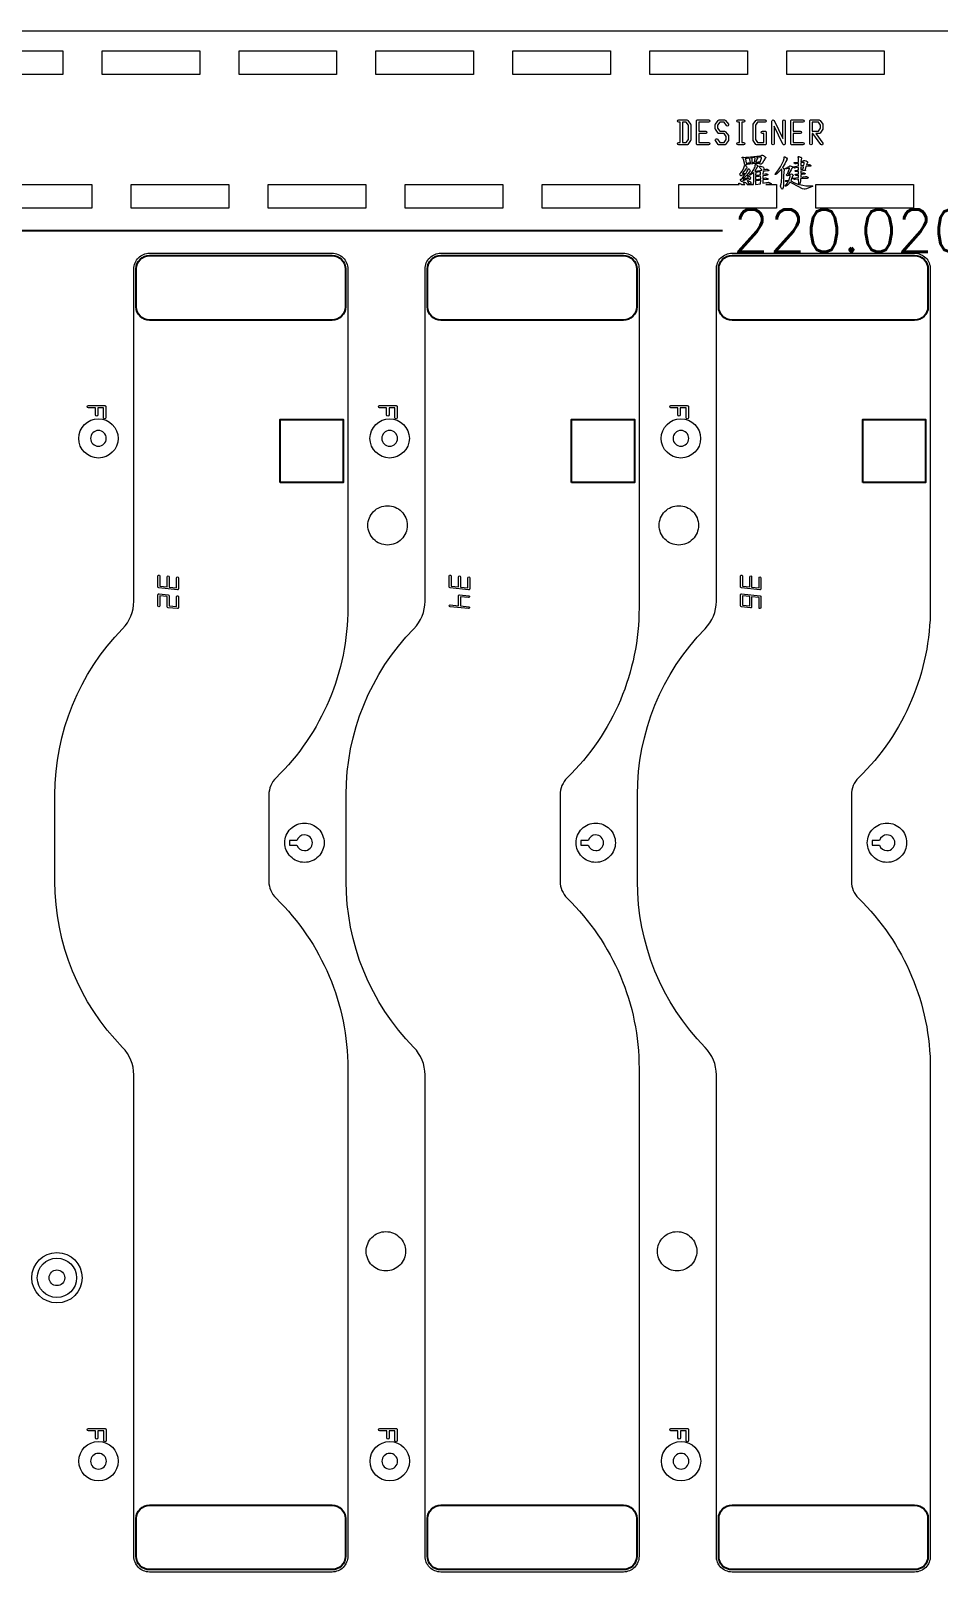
# Model space of a CAD drawing. Extents: x 2864 to 3941, y 2420 to 3182.
# Drawn here: x 3085.6 to 3143.3, y 2939.3 to 3038.5 of the extents above; entities that cross this region are included whole.
import ezdxf

# ---------------------------------------------------------------- set-up
doc = ezdxf.new("R2010")
doc.units = 0
doc.layers.get('0').update_dxf_attribs({"lineweight": 0})
doc.layers.get('Defpoints').update_dxf_attribs({"lineweight": 0})
doc.layers.add('barcodea-t_layer0', color=1, linetype='Continuous')
doc.layers.add('susa-t_layer1', color=2, linetype='Continuous')
doc.layers.add('尺寸線', color=3, linetype='Continuous', lineweight=0)
doc.styles.get("Standard").update_dxf_attribs({"font": 'SIMPLEX.SHX', "height": 2.7})
doc.dimstyles.get("Standard").update_dxf_attribs({"dimtxt": 6, "dimasz": 0.18, "dimexe": 0.18, "dimexo": 0.0625, "dimgap": 0.09, "dimtad": 0, "dimtih": 1, "dimtoh": 1, "dimdec": 4, "dimzin": 0, "dimdsep": 46, "dimtxsty": 'Standard', "dimcen": 0.09, "dimadec": 0, "dimazin": 0, "dimtfac": 1, "dimtdec": 4, "dimtofl": 0, "dimtmove": 0, "dimatfit": 3, "dimfxl": 0, "dimtolj": 1, "dimtzin": 0, "dimarcsym": 0})

# ---------------------------------------------------------------- blocks, each defined once
blk = doc.blocks.new('*D21')
at = {"layer": 'Defpoints', "color": 0, "linetype": 'Continuous'}
for p in [(3248.922, 3025.862), (3028.902, 3012.658), (3248.922, 3012.658)]:
    blk.add_point(p, dxfattribs=at)
at = {"layer": '尺寸線', "color": 0, "linetype": 'Continuous', "lineweight": -2}
for p, q in [((3028.902, 3012.721), (3028.902, 3026.042)), ((3029.082, 3025.862), (3129.565, 3025.862)), ((3248.742, 3025.862), (3148.259, 3025.862)), ((3248.922, 3012.721), (3248.922, 3026.042))]:
    blk.add_line(p, q, dxfattribs=at)
at = {"layer": '尺寸線', "color": 0, "linetype": 'Continuous'}
for points in [[(3029.082, 3025.892), (3029.082, 3025.832), (3028.902, 3025.862)], [(3248.742, 3025.832), (3248.742, 3025.892), (3248.922, 3025.862)]]:
    blk.add_solid(points, dxfattribs=at)
at = {"layer": '尺寸線', "color": 0, "linetype": 'Continuous', "insert": (3138.912, 3025.862), "char_height": 2.7, "attachment_point": 5}
blk.add_mtext('\\A1;220.0200', dxfattribs=at)

msp = doc.modelspace()

# ---------------------------------------------------------------- linework, layer by layer
for p, q in [((3126.95307, 3031.30876), (3126.77923, 3031.30876)), ((3130.72692, 3031.30876), (3130.55308, 3031.30876)), ((3131.66455, 3029.05585), (3131.65456, 3028.796))]:
    msp.add_line(p, q)
at = {"linetype": 'Continuous'}
for points in [[(3272.44397, 2667.78466), (3272.44397, 2699.54133, 0.044688), (3272.94397, 2699.94429), (3272.94397, 2705.12502, 0.044688), (3272.44397, 2705.52798), (3272.44397, 2761.78466), (3272.44397, 2847.54133, 0.044688), (3272.94397, 2847.94429), (3272.94397, 2853.12502, 0.044688), (3272.44397, 2853.52798), (3272.44397, 2939.28466), (3272.44397, 3022.54133, 0.044688), (3272.94397, 3022.94429), (3272.94397, 3028.12502, 0.044688), (3272.44397, 3028.52798), (3272.44397, 3033.28466, -0.414215), (3271.19397, 3034.53466, -0.414215), (3272.44397, 3035.78466), (3272.44397, 3038.53466), (3018.44397, 3038.53466)], [(3126.77923, 3031.30876, -1), (3126.77923, 3031.45876), (3126.87808, 3031.45876), (3126.87808, 3032.74916), (3126.77923, 3032.74916, -1), (3126.77923, 3032.89916), (3126.95307, 3032.89916), (3127.30076, 3032.89916, -0.241871), (3127.36172, 3032.86784), (3127.53512, 3032.62839, -0.159337), (3127.5496, 3032.58409), (3127.5496, 3031.62383, -0.159331), (3127.53512, 3031.57953), (3127.36172, 3031.34008, -0.241867), (3127.30076, 3031.30876), (3126.95307, 3031.30876)], [(3130.55308, 3031.30876, -1), (3130.55308, 3031.45876), (3130.65192, 3031.45876), (3130.65192, 3032.74916), (3130.55308, 3032.74916, -1), (3130.55308, 3032.89916), (3130.72692, 3032.89916), (3130.90076, 3032.89916, -1), (3130.90076, 3032.74916), (3130.80191, 3032.74916), (3130.80191, 3031.45876), (3130.90076, 3031.45876, -1), (3130.90076, 3031.30876), (3130.72692, 3031.30876)], [(3132.70423, 3031.38376), (3132.70423, 3032.82388, -0.798609), (3132.84677, 3032.85677), (3133.3996, 3031.71164)], [(3132.85423, 3032.49629), (3132.85423, 3031.38376, -1), (3132.70423, 3031.38376)], [(3133.3996, 3031.71164), (3133.3996, 3032.82416, -1), (3133.5496, 3032.82416), (3133.5496, 3031.38404, -0.798609), (3133.40705, 3031.35116), (3132.85423, 3032.49629)], [(3135.10423, 3031.38376), (3135.10423, 3032.10396), (3135.10423, 3032.82416, -0.414241), (3135.17923, 3032.89916), (3135.70075, 3032.89916, -0.241871), (3135.76172, 3032.86784), (3135.93512, 3032.62839, -0.159337), (3135.9496, 3032.58409), (3135.9496, 3032.34403, -0.159331), (3135.93512, 3032.29973), (3135.76172, 3032.06028, -0.241867), (3135.70075, 3032.02896), (3135.49998, 3032.02896)], [(3135.49998, 3032.02896), (3135.93534, 3031.42775, -1), (3135.81385, 3031.33977), (3135.31479, 3032.02896), (3135.25423, 3032.02896), (3135.25423, 3031.38376, -1), (3135.10423, 3031.38376)], [(3130.8043, 3030.49916), (3130.8043, 3030.51997), (3130.82025, 3030.53877, -0.127719), (3130.94015, 3030.51923, 0.030616), (3131.15687, 3030.53745), (3131.92821, 3030.61908), (3132.03387, 3030.64136, -0.049331), (3132.10695, 3030.64878, -0.140586), (3132.31761, 3030.51701), (3132.31761, 3030.48867), (3132.30399, 3030.4668), (3132.24615, 3030.41394), (3132.18151, 3030.32461), (3132.1611, 3030.27721), (3132.08457, 3030.12954), (3132.03013, 3030.09126), (3131.96084, 3030.09126), (3131.92728, 3030.1099), (3131.92728, 3030.13431), (3131.92881, 3030.13779)], [(3131.92881, 3030.13779, 0.041635), (3131.67112, 3030.12093), (3131.13127, 3030.07043), (3131.07545, 3030.07043), (3131.06689, 3030.07272, -0.222509), (3131.03718, 3030.02164), (3131.01852, 3030.02164), (3130.99859, 3030.03774), (3130.98862, 3030.05384, -0.190932), (3130.95627, 3030.143), (3130.89897, 3030.39158), (3130.88898, 3030.41162), (3130.88277, 3030.43233), (3130.85039, 3030.47042), (3130.82423, 3030.4878), (3130.81426, 3030.49248), (3130.8043, 3030.49916)], [(3131.36203, 3030.17739, -0.18991), (3131.33091, 3030.26125), (3131.29926, 3030.39562), (3131.29377, 3030.40646, 0.250889), (3131.25249, 3030.45016), (3131.24699, 3030.45377), (3131.24699, 3030.46539), (3131.03274, 3030.42751), (3131.01397, 3030.42751)], [(3131.42863, 3030.18481), (3131.51053, 3030.19395), (3131.58964, 3030.2079), (3131.61583, 3030.31915, 0.031275), (3131.63204, 3030.432), (3131.63204, 3030.45684), (3131.62272, 3030.50326), (3131.62322, 3030.50647)], [(3131.66079, 3030.22018), (3131.83498, 3030.24167, -0.159151), (3131.95901, 3030.20712), (3132.02245, 3030.41333), (3132.03605, 3030.47683), (3132.03605, 3030.50894), (3131.99876, 3030.52758), (3131.90622, 3030.52758), (3131.72375, 3030.51579)], [(3132.91212, 3029.43917), (3132.91212, 3029.44996), (3132.92432, 3029.46619), (3132.93652, 3029.47592), (3133.00158, 3029.5474), (3133.13174, 3029.71959), (3133.2558, 3029.91128), (3133.36358, 3030.1192), (3133.44288, 3030.30763), (3133.47338, 3030.44084), (3133.47338, 3030.52564), (3133.48876, 3030.54871), (3133.51782, 3030.54871, -0.069743), (3133.62892, 3030.48889), (3133.67849, 3030.43248), (3133.67849, 3030.39804), (3133.66305, 3030.37353), (3133.64761, 3030.35953), (3133.58964, 3030.25445), (3133.52013, 3030.11085), (3133.38222, 3029.87463, -0.064557), (3133.47617, 3029.74258), (3133.47617, 3029.71932), (3133.45448, 3029.5859), (3133.44634, 3029.33363), (3133.44634, 3029.13139), (3133.43764, 3028.67203), (3133.42272, 3028.60434), (3133.3983, 3028.53123), (3133.37661, 3028.5001), (3133.34813, 3028.5001), (3133.3183, 3028.53511), (3133.28169, 3028.62266), (3133.25863, 3028.69672), (3133.25863, 3028.71826), (3133.28454, 3028.83996), (3133.31044, 3028.93238), (3133.33633, 3029.32681), (3133.33633, 3029.6936), (3133.32079, 3029.79068)], [(3134.42322, 3028.8012), (3134.41282, 3028.82299), (3134.40535, 3028.86743), (3134.40034, 3029.14158), (3134.1733, 3029.10548, -0.136118), (3134.08956, 3029.13407), (3134.06629, 3029.14532), (3134.04302, 3029.16371), (3134.04302, 3029.17801), (3134.06268, 3029.18719), (3134.40034, 3029.23041), (3134.40034, 3029.37932, -0.106198), (3134.24441, 3029.37337), (3134.20556, 3029.3858), (3134.18225, 3029.40289), (3134.18225, 3029.4262), (3134.21877, 3029.44174), (3134.25528, 3029.44329), (3134.40034, 3029.47131), (3134.40034, 3029.62755), (3134.28364, 3029.61298), (3134.23788, 3029.61298), (3134.20144, 3029.6227), (3134.19173, 3029.63244, -0.28195), (3134.1723, 3029.68113), (3134.18769, 3029.69331), (3134.30551, 3029.70141), (3134.40034, 3029.71649), (3134.40034, 3029.88024), (3134.21057, 3029.84396, -0.21679), (3134.07989, 3029.86353), (3134.05151, 3029.87499), (3134.02314, 3029.89679), (3134.02314, 3029.91171), (3134.0445, 3029.92087), (3134.40034, 3029.97122), (3134.40034, 3030.13745), (3134.23636, 3030.11301), (3134.18293, 3030.11301, -0.142092), (3134.13835, 3030.13985), (3134.12052, 3030.1503), (3134.10269, 3030.16522), (3134.10269, 3030.17864), (3134.11761, 3030.18759), (3134.22475, 3030.19342), (3134.40034, 3030.21689), (3134.40034, 3030.37468), (3134.39037, 3030.46045), (3134.37043, 3030.53007), (3134.37043, 3030.54871), (3134.38662, 3030.56611), (3134.40282, 3030.5686), (3134.41529, 3030.5686), (3134.50755, 3030.53904), (3134.54496, 3030.52179), (3134.58237, 3030.48359), (3134.58237, 3030.46018), (3134.55743, 3030.36242), (3134.54587, 3030.24784)], [(3134.54587, 3030.24784), (3134.6408, 3030.2751), (3134.72873, 3030.31204), (3134.76732, 3030.32371), (3134.80145, 3030.32371), (3134.87283, 3030.29969), (3134.94572, 3030.26214), (3134.96851, 3030.23209, -0.245654), (3134.93506, 3030.13363), (3134.91649, 3030.10291), (3134.89627, 3030.05127)], [(3130.66181, 3029.45182), (3130.66181, 3029.4765), (3130.67847, 3029.49632), (3130.72849, 3029.52803), (3130.81186, 3029.6331), (3130.89937, 3029.78571), (3130.94521, 3029.90662), (3130.95563, 3029.97996), (3130.97229, 3030.00175), (3130.99717, 3030.00175), (3131.03837, 3029.98087), (3131.06927, 3029.95999), (3131.09427, 3029.93762), (3131.11927, 3029.89883), (3131.11927, 3029.87336), (3131.09955, 3029.84167), (3130.93094, 3029.63562), (3130.85647, 3029.53827, 0.135954), (3130.83895, 3029.49271), (3130.84921, 3029.48338), (3130.86678, 3029.48338), (3131.05554, 3029.51446), (3131.06358, 3029.51446), (3131.11896, 3029.58797), (3131.16782, 3029.69375), (3131.18614, 3029.77308), (3131.20446, 3029.79291), (3131.23099, 3029.79291, -0.162171), (3131.31972, 3029.6686), (3131.31972, 3029.64949), (3131.29956, 3029.614), (3131.27939, 3029.59763), (3131.10008, 3029.39563), (3130.88494, 3029.1445), (3130.88494, 3029.13438), (3130.89349, 3029.12972), (3130.90674, 3029.12972), (3131.19158, 3029.23702), (3131.20501, 3029.23985)], [(3131.00736, 3029.44076), (3130.88355, 3029.40318), (3130.88355, 3029.40153, 0.122748), (3130.77571, 3029.3553), (3130.75211, 3029.3454), (3130.72863, 3029.3454), (3130.70337, 3029.36906), (3130.69149, 3029.39271), (3130.67665, 3029.41487), (3130.66181, 3029.45182)], [(3131.20501, 3029.23985), (3131.17142, 3029.31304), (3131.1551, 3029.33881), (3131.14786, 3029.35493), (3131.14786, 3029.36777), (3131.15345, 3029.37523), (3131.15905, 3029.37523, -0.094232), (3131.20574, 3029.3601, -0.095049), (3131.31859, 3029.27541, -0.183922), (3131.33805, 3029.18681), (3131.33059, 3029.15303, -0.22221), (3131.29206, 3029.10673), (3131.27567, 3029.10673), (3131.26751, 3029.11424), (3131.253, 3029.1325), (3131.22919, 3029.18053), (3131.05847, 3029.11671), (3130.87255, 3029.02864), (3130.83456, 3028.99792), (3130.82458, 3028.98768), (3130.80859, 3028.97744), (3130.78893, 3028.97744), (3130.76027, 3028.99261), (3130.72342, 3029.03261), (3130.70159, 3029.0726), (3130.70159, 3029.09878), (3130.71584, 3029.11641, -0.037664), (3130.75656, 3029.13405), (3130.82578, 3029.20456), (3130.86855, 3029.26405), (3130.87057, 3029.26405), (3131.00736, 3029.44076)], [(3130.97925, 3028.78466), (3130.94949, 3028.8341), (3130.90219, 3028.927), (3130.90219, 3028.93082), (3130.90421, 3028.93922), (3130.9133, 3028.94761), (3130.93393, 3028.94761), (3130.96332, 3028.9404), (3131.01755, 3028.9188), (3131.07516, 3028.88712, -0.191648), (3131.12828, 3028.79494), (3131.12828, 3028.78466), (3131.52887, 3028.78466, 0.036066), (3131.5474, 3028.96276), (3131.5559, 3029.25566), (3131.5559, 3029.44442), (3131.54233, 3029.55216), (3131.53971, 3029.55884)], [(3131.53971, 3029.55884), (3131.52473, 3029.54142), (3131.4363, 3029.4633), (3131.35322, 3029.40778), (3131.30899, 3029.38518), (3131.29128, 3029.38518), (3131.28429, 3029.38867), (3131.28429, 3029.39611), (3131.29225, 3029.40596), (3131.30021, 3029.41186, 0.055225), (3131.46997, 3029.62039, 0.062093), (3131.6106, 3029.87227), (3131.63049, 3029.91555), (3131.65038, 3029.99622), (3131.65038, 3030.05249), (3131.66297, 3030.07136), (3131.68674, 3030.07136, -0.069786), (3131.77764, 3030.02242), (3131.8182, 3029.97627), (3131.8182, 3029.95051), (3131.80747, 3029.93612), (3131.79675, 3029.9279), (3131.70832, 3029.78194), (3131.6136, 3029.64469), (3131.6199, 3029.6407), (3131.6545, 3029.64914), (3131.78207, 3029.6584), (3132.07715, 3029.70186)], [(3132.07715, 3029.70186), (3132.06878, 3029.70642), (3132.03236, 3029.74268), (3131.96511, 3029.84114), (3131.92168, 3029.91629, -0.225586), (3131.9132, 3029.95078), (3131.92532, 3029.96197), (3131.95088, 3029.96197), (3131.98584, 3029.95531), (3132.05037, 3029.9353), (3132.11893, 3029.90596), (3132.14179, 3029.88995), (3132.16195, 3029.87127), (3132.18211, 3029.82057), (3132.18211, 3029.74101), (3132.16102, 3029.7154)], [(3132.13068, 3029.18098), (3132.29413, 3029.21052), (3132.29772, 3029.21052, -0.060828), (3132.42864, 3029.18195), (3132.46181, 3029.16179), (3132.46181, 3029.13994), (3132.42164, 3029.11809, -0.083269), (3132.33705, 3029.10569), (3132.12888, 3029.07908), (3132.12866, 3028.86796), (3132.46707, 3028.93207, -0.133941), (3132.57501, 3028.89831), (3132.61288, 3028.88032), (3132.65076, 3028.85222), (3132.65076, 3028.82635), (3132.62628, 3028.80611), (3132.60181, 3028.80162), (3132.58666, 3028.79599), (3132.52723, 3028.79036), (3132.39888, 3028.79036), (3132.3106, 3028.78466)], [(3132.13543, 3029.45005), (3132.28413, 3029.47903), (3132.28778, 3029.47903, -0.060814), (3132.41869, 3029.45046), (3132.45187, 3029.4303), (3132.45187, 3029.40844), (3132.4117, 3029.38659, -0.077785), (3132.32637, 3029.37364), (3132.1336, 3029.34635), (3132.13068, 3029.18098)], [(3132.16102, 3029.7154), (3132.28148, 3029.74049), (3132.34393, 3029.75902, -0.211523), (3132.46371, 3029.73553), (3132.48265, 3029.7273), (3132.50159, 3029.70673), (3132.50159, 3029.68472), (3132.47546, 3029.66954), (3132.44934, 3029.66402), (3132.41908, 3029.65435), (3132.14101, 3029.60922), (3132.13543, 3029.45005)], [(3134.53687, 3029.5036, -0.027181), (3134.66675, 3029.53487, -0.057275), (3134.77862, 3029.50962), (3134.80877, 3029.49129), (3134.80877, 3029.47142), (3134.77225, 3029.45155, -0.057261), (3134.70439, 3029.43974), (3134.53577, 3029.40726), (3134.53411, 3029.25136), (3134.84913, 3029.30546, -0.131362), (3134.94819, 3029.27454), (3134.9829, 3029.25805), (3135.01761, 3029.23228), (3135.01761, 3029.20856), (3134.99518, 3029.18999), (3134.97274, 3029.18585), (3134.95886, 3029.18071), (3134.90437, 3029.17556), (3134.78474, 3029.17556), (3134.61788, 3029.16626), (3134.52917, 3029.15685), (3134.51629, 3028.9962, -0.029994), (3134.48514, 3028.84093), (3134.46242, 3028.78681), (3134.66158, 3028.74034), (3134.85954, 3028.71225), (3135.26561, 3028.69821), (3135.29606, 3028.6912), (3135.29606, 3028.6779), (3135.26965, 3028.66045), (3134.91299, 3028.51295), (3134.82715, 3028.49015), (3134.76058, 3028.49015), (3134.65843, 3028.52439), (3134.37882, 3028.67283), (3134.02218, 3028.8555), (3133.85128, 3028.93791), (3133.80581, 3028.85564), (3133.67814, 3028.73593), (3133.59151, 3028.6791), (3133.55861, 3028.6791), (3133.55154, 3028.68415)], [(3133.74245, 3028.9723), (3133.73417, 3028.97457), (3133.61367, 3028.9762), (3133.59421, 3028.98296), (3133.58642, 3028.98972), (3133.57605, 3028.99646), (3133.56568, 3029.00996), (3133.56568, 3029.02481), (3133.57521, 3029.03561), (3133.58475, 3029.03831), (3133.59429, 3029.03831, 0.054046), (3133.65832, 3029.04911), (3133.71147, 3029.05451), (3133.77992, 3029.05451), (3133.82944, 3029.17612), (3133.86418, 3029.303), (3133.86418, 3029.35961), (3133.85307, 3029.37274, 0.103693), (3133.69589, 3029.3485), (3133.6781, 3029.3485), (3133.66279, 3029.36008), (3133.65642, 3029.37166, -0.332238), (3133.63855, 3029.40507)], [(3133.63855, 3029.40507), (3133.64116, 3029.40507), (3133.65159, 3029.42499), (3133.65941, 3029.44492), (3133.67373, 3029.45365), (3133.73755, 3029.58316), (3133.82874, 3029.80983), (3133.82874, 3029.82764), (3133.81561, 3029.83673, 0.180668), (3133.75708, 3029.82018), (3133.64698, 3029.77877), (3133.60693, 3029.77877), (3133.57562, 3029.79291), (3133.57562, 3029.81366), (3133.59378, 3029.82851), (3133.61194, 3029.83677, 0.059924), (3133.79044, 3029.94566), (3133.84491, 3029.97207), (3133.8707, 3029.97207), (3133.92742, 3029.95733), (3133.99151, 3029.93031), (3134.01863, 3029.8996), (3134.01863, 3029.86997), (3134.00575, 3029.84879), (3133.99287, 3029.83883, 0.03643), (3133.92598, 3029.72928), (3133.76638, 3029.44547), (3133.76379, 3029.44547), (3133.76379, 3029.43739), (3133.77491, 3029.42931), (3133.78601, 3029.42931, 0.033174), (3133.89426, 3029.45751, -0.232929), (3133.99218, 3029.44529), (3134.0342, 3029.41346), (3134.05204, 3029.39141, -0.279068), (3134.03075, 3029.33689), (3134.02316, 3029.32722), (3133.93348, 3029.0866), (3133.89632, 3029.01937), (3134.1455, 3028.90709), (3134.42322, 3028.8012)], [(3134.89627, 3030.05127), (3135.02144, 3030.07463, -0.079268), (3135.07906, 3030.06323, -0.154182), (3135.18667, 3029.99144), (3135.18551, 3029.96638), (3135.14961, 3029.95271), (3135.01032, 3029.94872), (3134.86164, 3029.93727), (3134.81137, 3029.74091), (3134.8259, 3029.73114), (3134.84855, 3029.70578), (3134.84855, 3029.68437), (3134.83585, 3029.67311), (3134.77237, 3029.67311), (3134.6793, 3029.66559), (3134.5385, 3029.64538), (3134.53687, 3029.5036)], [(3134.53962, 3029.74264, -0.035041), (3134.6929, 3029.77333), (3134.72161, 3029.92455)], [(3131.65456, 3028.796), (3131.98251, 3028.84283), (3131.99114, 3029.05955), (3131.88934, 3029.04587, -0.085122), (3131.68767, 3029.04814), (3131.66455, 3029.05585)]]:
    msp.add_lwpolyline(points, format="xyb", dxfattribs=at)
for points in [[(3081.44297, 3035.78466), (3081.44297, 3037.28466), (3087.64297, 3037.28466), (3087.64297, 3035.78466)], [(3090.14297, 3035.78466), (3090.14297, 3037.28466), (3096.34297, 3037.28466), (3096.34297, 3035.78466)], [(3098.84297, 3035.78466), (3098.84297, 3037.28466), (3105.04297, 3037.28466), (3105.04297, 3035.78466)], [(3107.54297, 3035.78466), (3107.54297, 3037.28466), (3113.74297, 3037.28466), (3113.74297, 3035.78466)], [(3116.24297, 3035.78466), (3116.24297, 3037.28466), (3122.44297, 3037.28466), (3122.44297, 3035.78466)], [(3124.94297, 3035.78466), (3124.94297, 3037.28466), (3131.14297, 3037.28466), (3131.14297, 3035.78466)], [(3133.64297, 3035.78466), (3133.64297, 3037.28466), (3139.84297, 3037.28466), (3139.84297, 3035.78466)], [(3127.02807, 3031.45876), (3127.26247, 3031.45876), (3127.3996, 3031.64813), (3127.3996, 3032.55979), (3127.26247, 3032.74916), (3127.02807, 3032.74916)], [(3135.25423, 3032.17896), (3135.66247, 3032.17896), (3135.7996, 3032.36833), (3135.7996, 3032.55979), (3135.66247, 3032.74916), (3135.25423, 3032.74916)], [(3131.66809, 3029.37727), (3131.82816, 3029.39526), (3131.98431, 3029.4219), (3131.97553, 3029.58896), (3131.81536, 3029.57289), (3131.72491, 3029.57289), (3131.68068, 3029.58002)], [(3083.29397, 3027.28466), (3083.29397, 3028.78466), (3089.49397, 3028.78466), (3089.49397, 3027.28466)], [(3091.99397, 3027.28466), (3091.99397, 3028.78466), (3098.19397, 3028.78466), (3098.19397, 3027.28466)], [(3100.69397, 3027.28466), (3100.69397, 3028.78466), (3106.89397, 3028.78466), (3106.89397, 3027.28466)], [(3109.39397, 3027.28466), (3109.39397, 3028.78466), (3115.59397, 3028.78466), (3115.59397, 3027.28466)], [(3118.09397, 3027.28466), (3118.09397, 3028.78466), (3124.29397, 3028.78466), (3124.29397, 3027.28466)], [(3131.15081, 3029.01699), (3131.15081, 3029.02033), (3131.15283, 3029.02872), (3131.16192, 3029.03711), (3131.18191, 3029.03711), (3131.20988, 3029.03105), (3131.26151, 3029.01289), (3131.31637, 3028.98626), (3131.33467, 3028.97173), (3131.35081, 3028.95478), (3131.36695, 3028.90876), (3131.36695, 3028.84404), (3131.33759, 3028.80838), (3131.29909, 3028.80838), (3131.2797, 3028.81953), (3131.25004, 3028.85076), (3131.19529, 3028.93554)], [(3135.49397, 3027.28466), (3135.49397, 3028.78466), (3141.69397, 3028.78466), (3141.69397, 3027.28466)], [(3130.82783, 3002.06404), (3131.29705, 3002.01848), (3131.29705, 3002.59884), (3130.82783, 3002.6444)]]:
    msp.add_lwpolyline(points, close=True, dxfattribs=at)
for points in [[(3127.90423, 3031.38376), (3127.90423, 3032.10396), (3127.90423, 3032.82416, -0.414241), (3127.97923, 3032.89916), (3128.6746, 3032.89916, -1), (3128.6746, 3032.74916), (3128.05423, 3032.74916), (3128.05423, 3032.17896), (3128.50076, 3032.17896, -1), (3128.50076, 3032.02896), (3128.05423, 3032.02896), (3128.05423, 3031.45876), (3128.6746, 3031.45876, -1), (3128.6746, 3031.30876), (3127.97923, 3031.30876, -0.414241)], [(3129.10423, 3032.34403), (3129.10423, 3032.58409, -0.159331), (3129.11871, 3032.62839), (3129.29211, 3032.86784, -0.241867), (3129.35308, 3032.89916), (3129.70076, 3032.89916, -0.241871), (3129.76172, 3032.86784), (3129.93534, 3032.62808, -1), (3129.81385, 3032.5401), (3129.66247, 3032.74916), (3129.39136, 3032.74916), (3129.25423, 3032.55979), (3129.25423, 3032.36833), (3129.39136, 3032.17896), (3129.70076, 3032.17896, -0.241871), (3129.76172, 3032.14764), (3129.93512, 3031.90819, -0.159345), (3129.9496, 3031.8639), (3129.9496, 3031.62383, -0.159331), (3129.93512, 3031.57953), (3129.76172, 3031.34008, -0.241867), (3129.70076, 3031.30876), (3129.35308, 3031.30876, -0.241871), (3129.29211, 3031.34008), (3129.11849, 3031.57984, -1), (3129.23998, 3031.66782), (3129.39136, 3031.45876), (3129.66247, 3031.45876), (3129.7996, 3031.64813), (3129.7996, 3031.83959), (3129.66247, 3032.02896), (3129.35308, 3032.02896, -0.241871), (3129.29211, 3032.06028), (3129.11871, 3032.29973, -0.159337)], [(3131.50423, 3031.62383), (3131.50423, 3032.58409, -0.159331), (3131.51871, 3032.62839), (3131.69211, 3032.86784, -0.241867), (3131.75307, 3032.89916), (3132.2746, 3032.89916, -1), (3132.2746, 3032.74916), (3131.79136, 3032.74916), (3131.65423, 3032.55979), (3131.65423, 3031.64813), (3131.79136, 3031.45876), (3132.1996, 3031.45876), (3132.1996, 3032.02896), (3132.10075, 3032.02896, -1), (3132.10075, 3032.17896), (3132.2746, 3032.17896, -0.414241), (3132.3496, 3032.10396), (3132.3496, 3031.38376, -0.414241), (3132.2746, 3031.30876), (3131.75307, 3031.30876, -0.241871), (3131.69211, 3031.34008), (3131.51871, 3031.57953, -0.159337)], [(3133.90423, 3031.38376), (3133.90423, 3032.10396), (3133.90423, 3032.82416, -0.414241), (3133.97923, 3032.89916), (3134.6746, 3032.89916, -1), (3134.6746, 3032.74916), (3134.05423, 3032.74916), (3134.05423, 3032.17896), (3134.50076, 3032.17896, -1), (3134.50076, 3032.02896), (3134.05423, 3032.02896), (3134.05423, 3031.45876), (3134.6746, 3031.45876, -1), (3134.6746, 3031.30876), (3133.97923, 3031.30876, -0.414241)], [(3134.54249, 3029.99273), (3134.73622, 3030.02217, 0.040008), (3134.74662, 3030.17641), (3134.73263, 3030.18759), (3134.68007, 3030.18759), (3134.54448, 3030.16615)], [(3131.66667, 3029.11401), (3131.67656, 3029.11822), (3131.84584, 3029.13503), (3131.99114, 3029.15775), (3131.98774, 3029.32316), (3131.87136, 3029.30554, -0.091456), (3131.66809, 3029.30661)], [(3087.1358, 2984.50314), (3087.1358, 2990.003, -0.196007), (3091.43961, 3000.56029, 0.196009), (3092.1523, 3002.30803), (3092.1523, 3023.42457, -0.414215), (3093.1523, 3024.42457), (3104.75222, 3024.42457, -0.414215), (3105.75222, 3023.42457), (3105.75222, 3001.8935, -0.202321), (3101.18872, 2991.07704, 0.202214), (3100.73572, 2990.003), (3100.73572, 2984.50314, 0.202309), (3101.18911, 2983.42872, -0.202312), (3105.75222, 2972.61263), (3105.75222, 2941.60457, -0.414215), (3104.75222, 2940.60457), (3093.1523, 2940.60457, -0.414215), (3092.1523, 2941.60457), (3092.1523, 2972.19811, 0.196013), (3091.43958, 2973.94588, -0.196007)], [(3105.6458, 2984.50314), (3105.6458, 2990.003, -0.196007), (3109.94961, 3000.56029, 0.196009), (3110.6623, 3002.30803), (3110.6623, 3023.42457, -0.414215), (3111.6623, 3024.42457), (3123.26222, 3024.42457, -0.414215), (3124.26222, 3023.42457), (3124.26222, 3001.8935, -0.202321), (3119.69872, 2991.07704, 0.202214), (3119.24572, 2990.003), (3119.24572, 2984.50314, 0.202309), (3119.69911, 2983.42872, -0.202312), (3124.26222, 2972.61263), (3124.26222, 2941.60457, -0.414215), (3123.26222, 2940.60457), (3111.6623, 2940.60457, -0.414215), (3110.6623, 2941.60457), (3110.6623, 2972.19811, 0.196013), (3109.94958, 2973.94588, -0.196007)], [(3124.1558, 2984.50314), (3124.1558, 2990.003, -0.196007), (3128.45961, 3000.56029, 0.196009), (3129.1723, 3002.30803), (3129.1723, 3023.42457, -0.414215), (3130.1723, 3024.42457), (3141.77222, 3024.42457, -0.414215), (3142.77222, 3023.42457), (3142.77222, 3001.8935, -0.202321), (3138.20872, 2991.07704, 0.202214), (3137.75572, 2990.003), (3137.75572, 2984.50314, 0.202309), (3138.20911, 2983.42872, -0.202312), (3142.77222, 2972.61263), (3142.77222, 2941.60457, -0.414215), (3141.77222, 2940.60457), (3130.1723, 2940.60457, -0.414215), (3129.1723, 2941.60457), (3129.1723, 2972.19811, 0.196013), (3128.45958, 2973.94588, -0.196007)], [(3089.26346, 3014.59038, -1), (3089.26346, 3014.74038), (3089.78499, 3014.74038), (3090.30651, 3014.74038, -0.414241), (3090.38151, 3014.66538), (3090.38151, 3013.97001, -1), (3090.23151, 3013.97001), (3090.23151, 3014.59038), (3089.85998, 3014.59038), (3089.85998, 3014.14386, -1), (3089.70998, 3014.14386), (3089.70998, 3014.59038)], [(3107.77346, 3014.59038, -1), (3107.77346, 3014.74038), (3108.29498, 3014.74038), (3108.81651, 3014.74038, -0.414241), (3108.89151, 3014.66538), (3108.89151, 3013.97001, -1), (3108.74151, 3013.97001), (3108.74151, 3014.59038), (3108.36998, 3014.59038), (3108.36998, 3014.14386, -1), (3108.21998, 3014.14386), (3108.21998, 3014.59038)], [(3126.28346, 3014.59038, -1), (3126.28346, 3014.74038), (3126.80499, 3014.74038), (3127.32651, 3014.74038, -0.414241), (3127.40151, 3014.66538), (3127.40151, 3013.97001, -1), (3127.25151, 3013.97001), (3127.25151, 3014.59038), (3126.87999, 3014.59038), (3126.87999, 3014.14386, -1), (3126.72998, 3014.14386), (3126.72998, 3014.59038)], [(3089.40203, 3012.65833, 0.414217), (3089.90203, 3012.15833, 0.414217), (3090.40203, 3012.65833, 0.414217), (3089.90203, 3013.15833, 0.414217)], [(3107.91203, 3012.65833, 0.414217), (3108.41203, 3012.15833, 0.414217), (3108.91203, 3012.65833, 0.414217), (3108.41203, 3013.15833, 0.414217)], [(3126.42203, 3012.65833, 0.414217), (3126.92203, 3012.15833, 0.414217), (3127.42203, 3012.65833, 0.414217), (3126.92203, 3013.15833, 0.414217)], [(3107.02894, 3007.12883, -0.414215), (3108.27894, 3008.37883, -0.414215), (3109.52894, 3007.12883, -0.414215), (3108.27894, 3005.87883, -0.414215)], [(3125.53894, 3007.12883, -0.414215), (3126.78894, 3008.37883, -0.414215), (3128.03894, 3007.12883, -0.414215), (3126.78894, 3005.87883, -0.414215)], [(3093.68783, 3003.20993), (3093.68783, 3003.91051, -1), (3093.80783, 3003.91051), (3093.80783, 3003.26404), (3094.27705, 3003.21848), (3094.27705, 3003.85329, -1), (3094.39705, 3003.85329), (3094.39705, 3003.20683), (3094.86627, 3003.16126), (3094.86627, 3003.79608, -1), (3094.98627, 3003.79608), (3094.98627, 3003.09549, -0.444611), (3094.92047, 3003.03543), (3093.74203, 3003.14987, -0.387811)], [(3112.19783, 3003.20993), (3112.19783, 3003.91051, -1), (3112.31783, 3003.91051), (3112.31783, 3003.26404), (3112.78705, 3003.21848), (3112.78705, 3003.85329, -1), (3112.90705, 3003.85329), (3112.90705, 3003.20683), (3113.37627, 3003.16126), (3113.37627, 3003.79608, -1), (3113.49627, 3003.79608), (3113.49627, 3003.09549, -0.444611), (3113.43047, 3003.03543), (3112.25203, 3003.14987, -0.387811)], [(3130.70783, 3003.20993), (3130.70783, 3003.91051, -1), (3130.82783, 3003.91051), (3130.82783, 3003.26404), (3131.29705, 3003.21848), (3131.29705, 3003.85329, -1), (3131.41705, 3003.85329), (3131.41705, 3003.20683), (3131.88627, 3003.16126), (3131.88627, 3003.79608, -1), (3132.00627, 3003.79608), (3132.00627, 3003.09549, -0.444611), (3131.94047, 3003.03543), (3130.76203, 3003.14987, -0.387811)], [(3093.68783, 3002.00959), (3093.68783, 3002.71017, -0.444611), (3093.75363, 3002.77023), (3094.34285, 3002.71302, -0.387811), (3094.39705, 3002.65295), (3094.39705, 3002.00683), (3094.86627, 3001.96126), (3094.86627, 3002.59608, -1), (3094.98627, 3002.59608), (3094.98627, 3001.8955, -0.444611), (3094.92047, 3001.83543), (3094.33125, 3001.89265, -0.387811), (3094.27705, 3001.95271), (3094.27705, 3002.59884), (3093.80783, 3002.6444), (3093.80783, 3002.00959, -1)], [(3112.25203, 3001.94987, -1), (3112.26363, 3002.06931), (3112.78705, 3002.01848), (3112.78705, 3002.65295, -0.444611), (3112.85285, 3002.71302), (3113.44207, 3002.6558, -1), (3113.43047, 3002.53636), (3112.90705, 3002.58719), (3112.90705, 3002.00683), (3113.44207, 3001.95487, -1), (3113.43047, 3001.83543)], [(3130.70783, 3002.00993), (3130.70783, 3002.71017, -0.444611), (3130.77363, 3002.77023), (3131.95207, 3002.6558, -0.387811), (3132.00627, 3002.59573), (3132.00627, 3001.89515, -1), (3131.88627, 3001.89515), (3131.88627, 3002.54162), (3131.41705, 3002.58719), (3131.41705, 3001.95271, -0.444611), (3131.35125, 3001.89265), (3130.76203, 3001.94987, -0.387811)], [(3101.74776, 2986.95611, -0.414215), (3102.99776, 2988.2061, -0.414215), (3104.24776, 2986.95611, -0.414215), (3102.99776, 2985.70611, -0.414215)], [(3102.04662, 2986.8061), (3102.52079, 2986.8061, 0.327544), (3102.99776, 2986.45611, 0.414217), (3103.49776, 2986.95611, 0.414217), (3102.99776, 2987.45611, 0.327542), (3102.52079, 2987.1061), (3102.04662, 2987.1061)], [(3120.25776, 2986.95611, -0.414215), (3121.50776, 2988.2061, -0.414215), (3122.75776, 2986.95611, -0.414215), (3121.50776, 2985.70611, -0.414215)], [(3120.55661, 2986.8061), (3121.03079, 2986.8061, 0.327544), (3121.50776, 2986.45611, 0.414217), (3122.00776, 2986.95611, 0.414217), (3121.50776, 2987.45611, 0.327542), (3121.03079, 2987.1061), (3120.55661, 2987.1061)], [(3138.76776, 2986.95611, -0.414215), (3140.01776, 2988.2061, -0.414215), (3141.26776, 2986.95611, -0.414215), (3140.01776, 2985.70611, -0.414215)], [(3139.06662, 2986.8061), (3139.54079, 2986.8061, 0.327544), (3140.01776, 2986.45611, 0.414217), (3140.51776, 2986.95611, 0.414217), (3140.01776, 2987.45611, 0.327542), (3139.54079, 2987.1061), (3139.06662, 2987.1061)], [(3106.91973, 2960.99173, -0.414215), (3108.16973, 2962.24174, -0.414215), (3109.41973, 2960.99173, -0.414215), (3108.16973, 2959.74173, -0.414215)], [(3125.42973, 2960.99173, -0.414215), (3126.67973, 2962.24174, -0.414215), (3127.92973, 2960.99173, -0.414215), (3126.67973, 2959.74173, -0.414215)], [(3086.76682, 2959.30414, -0.414217), (3087.26682, 2959.80414, -0.414217), (3087.76682, 2959.30414, -0.414217), (3087.26682, 2958.80414, -0.414217)], [(3089.2689, 2949.57694, -1), (3089.2689, 2949.72693), (3089.79042, 2949.72693), (3090.31195, 2949.72693, -0.414241), (3090.38695, 2949.65193), (3090.38695, 2948.95657, -1), (3090.23695, 2948.95657), (3090.23695, 2949.57694), (3089.86542, 2949.57694), (3089.86542, 2949.13041, -1), (3089.71542, 2949.13041), (3089.71542, 2949.57694)], [(3107.7789, 2949.57694, -1), (3107.7789, 2949.72693), (3108.30042, 2949.72693), (3108.82195, 2949.72693, -0.414241), (3108.89695, 2949.65193), (3108.89695, 2948.95657, -1), (3108.74695, 2948.95657), (3108.74695, 2949.57694), (3108.37542, 2949.57694), (3108.37542, 2949.13041, -1), (3108.22543, 2949.13041), (3108.22543, 2949.57694)], [(3126.2889, 2949.57694, -1), (3126.2889, 2949.72693), (3126.81042, 2949.72693), (3127.33195, 2949.72693, -0.414241), (3127.40695, 2949.65193), (3127.40695, 2948.95657, -1), (3127.25695, 2948.95657), (3127.25695, 2949.57694), (3126.88543, 2949.57694), (3126.88543, 2949.13041, -1), (3126.73543, 2949.13041), (3126.73543, 2949.57694)], [(3089.40747, 2947.64489, 0.414217), (3089.90747, 2947.14489, 0.414217), (3090.40747, 2947.64489, 0.414217), (3089.90747, 2948.14489, 0.414217)], [(3107.91747, 2947.64489, 0.414217), (3108.41747, 2947.14489, 0.414217), (3108.91747, 2947.64489, 0.414217), (3108.41747, 2948.14489, 0.414217)], [(3126.42747, 2947.64489, 0.414217), (3126.92747, 2947.14489, 0.414217), (3127.42747, 2947.64489, 0.414217), (3126.92747, 2948.14489, 0.414217)]]:
    msp.add_lwpolyline(points, format="xyb", close=True, dxfattribs=at)
for points in [[(3131.01397, 3030.42751), (3131.01677, 3030.40531), (3131.04575, 3030.28927), (3131.07066, 3030.15243), (3131.20473, 3030.15986), (3131.36203, 3030.17739)], [(3131.62322, 3030.50647), (3131.48155, 3030.49495), (3131.35064, 3030.47845)], [(3131.35064, 3030.47845), (3131.39754, 3030.46187), (3131.43657, 3030.42904), (3131.43501, 3030.21607), (3131.42936, 3030.18625), (3131.42863, 3030.18481)], [(3131.72375, 3030.51579), (3131.76304, 3030.49079), (3131.79054, 3030.45925), (3131.79054, 3030.44188), (3131.78145, 3030.42728), (3131.77236, 3030.41632), (3131.70267, 3030.28131), (3131.66079, 3030.22018)], [(3133.32079, 3029.79068), (3133.25558, 3029.7011), (3133.12813, 3029.56799), (3133.00838, 3029.47342), (3132.94465, 3029.4349), (3132.92067, 3029.4349), (3132.91212, 3029.43917)], [(3134.72161, 3029.92455), (3134.54146, 3029.9031), (3134.53962, 3029.74264)], [(3126.79397, 3027.28466), (3126.79397, 3028.78466), (3130.61926, 3028.78466)], [(3132.3106, 3028.78466), (3132.99397, 3028.78466), (3132.99397, 3027.28466), (3126.79397, 3027.28466)], [(3130.61926, 3028.78466), (3130.59189, 3028.84435), (3130.59189, 3028.8494), (3130.59414, 3028.85873), (3130.60424, 3028.86805), (3130.62801, 3028.86805), (3130.66253, 3028.85808), (3130.72625, 3028.82821), (3130.79359, 3028.78466), (3130.97925, 3028.78466)], [(3133.55154, 3028.68415), (3133.55154, 3028.6892), (3133.63665, 3028.79673), (3133.74245, 3028.9723)]]:
    msp.add_lwpolyline(points, dxfattribs=at)
for centre, radius in [((3089.90203, 3012.65833), 1.25), ((3108.41203, 3012.65833), 1.25), ((3126.92203, 3012.65833), 1.25), ((3087.26682, 2959.30414), 1.6), ((3087.26682, 2959.30414), 1.25), ((3089.90747, 2947.64489), 1.25), ((3108.41747, 2947.64489), 1.25), ((3126.92747, 2947.64489), 1.25)]:
    msp.add_circle(centre, radius)
at = {"layer": 'barcodea-t_layer0', "linetype": 'Continuous'}
for points in [[(3101.45226, 3009.85183), (3101.45226, 3013.85182), (3105.45225, 3013.85182), (3105.45225, 3009.85183)], [(3119.96226, 3009.85183), (3119.96226, 3013.85182), (3123.96225, 3013.85182), (3123.96225, 3009.85183)], [(3138.47226, 3009.85183), (3138.47226, 3013.85182), (3142.47225, 3013.85182), (3142.47225, 3009.85183)]]:
    msp.add_lwpolyline(points, close=True, dxfattribs=at)
at = {"layer": 'susa-t_layer1', "linetype": 'Continuous'}
for points in [[(3092.30216, 3021.02453), (3092.30216, 3023.42457, -0.413953), (3093.1523, 3024.27446), (3104.75222, 3024.27446, -0.414479), (3105.60236, 3023.42457), (3105.60236, 3021.02453, -0.414391), (3104.75222, 3020.17439), (3093.1523, 3020.17439, -0.414217)], [(3110.81216, 3021.02453), (3110.81216, 3023.42457, -0.413953), (3111.6623, 3024.27446), (3123.26222, 3024.27446, -0.414479), (3124.11236, 3023.42457), (3124.11236, 3021.02453, -0.414391), (3123.26222, 3020.17439), (3111.6623, 3020.17439, -0.414217)], [(3129.32216, 3021.02453), (3129.32216, 3023.42457, -0.413953), (3130.1723, 3024.27446), (3141.77222, 3024.27446, -0.414479), (3142.62236, 3023.42457), (3142.62236, 3021.02453, -0.414391), (3141.77222, 3020.17439), (3130.1723, 3020.17439, -0.414217)], [(3092.30216, 2941.60432), (3092.30216, 2944.00436, -0.414215), (3093.15204, 2944.85425), (3104.75222, 2944.85425, -0.414129), (3105.60236, 2944.00436), (3105.60236, 2941.60432, -0.414128), (3104.75273, 2940.75443), (3093.1523, 2940.75443, -0.414129)], [(3110.81216, 2941.60432), (3110.81216, 2944.00436, -0.414215), (3111.66204, 2944.85425), (3123.26222, 2944.85425, -0.414129), (3124.11236, 2944.00436), (3124.11236, 2941.60432, -0.414128), (3123.26273, 2940.75443), (3111.6623, 2940.75443, -0.414129)], [(3129.32216, 2941.60432), (3129.32216, 2944.00436, -0.414215), (3130.17205, 2944.85425), (3141.77222, 2944.85425, -0.414129), (3142.62236, 2944.00436), (3142.62236, 2941.60432, -0.414128), (3141.77273, 2940.75443), (3130.1723, 2940.75443, -0.414129)]]:
    msp.add_lwpolyline(points, format="xyb", close=True, dxfattribs=at)

# ---------------------------------------------------------------- dimensions: what is measured, and where the dimension line sits
at = {"layer": '尺寸線', "linetype": 'Continuous'}
dim = msp.add_linear_dim(base=(3248.92203, 3025.86249), p1=(3028.90203, 3012.65834), p2=(3248.92203, 3012.65834), angle=0, dimstyle='Standard', dxfattribs=at)
dim.commit()
dim.dimension.update_dxf_attribs({"geometry": '*D21', "text_midpoint": (3138.91203, 3025.86249), "dimtype": 161})

doc.saveas('drawing.dxf')
